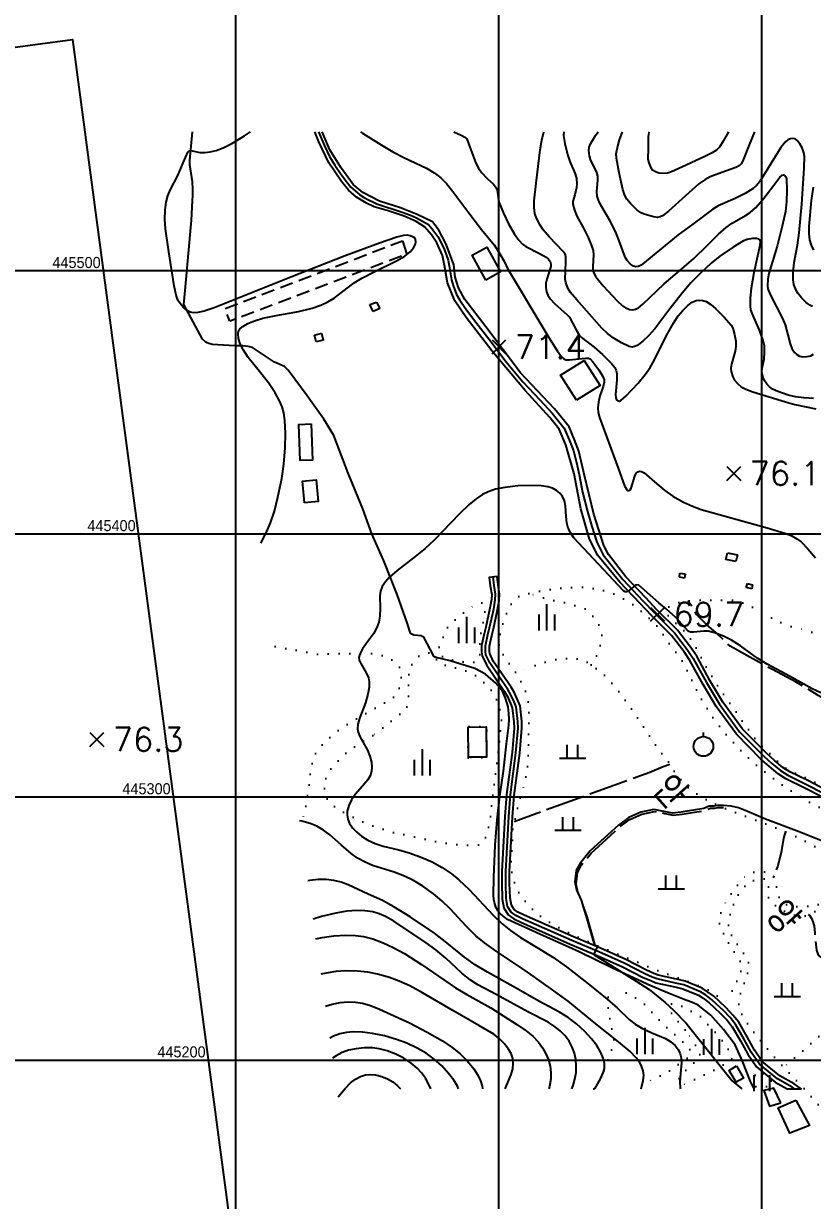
# Model space of a CAD drawing. Header units: millimetres. Extents: x -220040 to 227808, y -12027 to 459223.
# Drawn here: x 220119.4 to 220419.4, y 445146.6 to 445593.9 of the extents above; entities that cross this region are included whole.
import ezdxf
from ezdxf.enums import TextEntityAlignment as Align

# ---------------------------------------------------------------- set-up
doc = ezdxf.new("R2010")
doc.units = ezdxf.units.MM
for name, pattern in [('15M2P5', [17.5, 15, -2.5]), ('5M2P5', [7.5, 5, -2.5]), ('AM4', [4, 0, -4])]:
    doc.linetypes.add(name, pattern=pattern)
doc.layers.add('@플롯와꾸', color=2, linetype='Continuous', plot=False)
for name, color, linetype in [('A0013110', 10, 'Continuous'), ('A0023210', 7, 'Continuous'), ('B0014111', 7, 'Continuous'), ('B0014112', 8, 'Continuous'), ('B0014116', 7, '5M2P5'), ('B0014118', 7, '5M2P5'), ('CV-GRID-LINE', 252, 'Continuous'), ('D0015112', 3, '15M2P5'), ('D0015211', 130, 'Continuous'), ('D0015212', 3, 'Continuous'), ('D0015213', 3, 'Continuous'), ('D0025111', 3, 'AM4'), ('E0022112', 130, 'Continuous'), ('F0017111', 90, 'Continuous'), ('F0017114', 210, 'Continuous'), ('F0027132', 8, 'Continuous'), ('F0027217', 8, 'Continuous'), ('H0049152', 7, 'Continuous')]:
    doc.layers.add(name, color=color, linetype=linetype)
doc.styles.add('NGSW', font='ROMANS.shx', dxfattribs={"bigfont": 'NGSW.shx'})
doc.styles.get("Standard").update_dxf_attribs({"font": 'Dotum.TTF'})

# ---------------------------------------------------------------- blocks, each defined once
blk = doc.blocks.new('F0027217')
at = {"layer": 'F0027217'}
for p, q in [((-2.652, 2.652), (2.652, -2.652)), ((-2.652, -2.652), (2.652, 2.652))]:
    blk.add_line(p, q, dxfattribs=at)
blk = doc.blocks.new('D0015213')
at = {"layer": 'D0015213'}
blk.add_line((0.108, 3.642), (0.108, 5.142), dxfattribs=at)
blk.add_circle((0.108, -0.108), 3.75, dxfattribs=at)
blk = doc.blocks.new('D0015211')
at = {"layer": 'D0015211'}
for points in [[(-2, -2.5), (-2, 2.5)], [(2, -2.5), (2, 2.5)], [(-5, -2.5), (5, -2.5)]]:
    blk.add_lwpolyline(points, dxfattribs=at)
blk = doc.blocks.new('D0015212')
at = {"layer": 'D0015212'}
for p, q in [((-0.077, -4.058), (-0.077, 5.942)), ((-3.077, -4.058), (-3.077, 1.942)), ((2.923, -4.058), (2.923, 1.942))]:
    blk.add_line(p, q, dxfattribs=at)

msp = doc.modelspace()

# ---------------------------------------------------------------- linework, layer by layer
at = {"layer": '@플롯와꾸'}
msp.add_lwpolyline([(219878.8, 444755.12), (219774.52, 445539.25), (220138.09, 445587.84), (220244.75, 444785.8)], close=True, dxfattribs=at)
at = {"layer": 'A0013110', "flags": 128}
for points in [[(220422.93, 445300.06), (220416.48, 445303.37), (220409.24, 445306.91), (220406.31, 445308.78), (220402.99, 445311.54), (220399.8, 445314.39), (220390.43, 445323.8), (220382.81, 445334.41), (220377.8, 445342.68), (220372.78, 445351.88), (220370.56, 445355.18), (220365.81, 445361.4), (220358.23, 445368.89), (220353.81, 445373.54), (220346.18, 445381.67), (220337.74, 445391.75), (220334.59, 445397.98), (220331.27, 445409.43), (220328.72, 445422.82), (220325.66, 445433.84), (220323.1, 445439.75), (220319.54, 445444.18), (220310.15, 445454.4), (220297.53, 445469.47), (220287.68, 445482.2), (220283.38, 445488.52), (220280.65, 445495.33), (220279.59, 445501.34), (220278.69, 445505.79), (220276.6, 445510.54), (220274.57, 445513.65), (220271.94, 445516.63), (220268.7, 445518.64), (220264.13, 445520.69), (220258.01, 445522.78), (220252.8, 445524.24), (220249.82, 445525.68), (220246.09, 445527.98), (220243.02, 445530.63), (220240.36, 445533.87), (220235.57, 445540.97), (220231.77, 445548.96), (220230.15, 445552.72)], [(220424.31, 445302.72), (220417.82, 445306.05), (220410.72, 445309.53), (220408.09, 445311.21), (220404.95, 445313.82), (220401.86, 445316.57), (220392.73, 445325.74), (220385.31, 445336.06), (220380.4, 445344.18), (220375.35, 445353.44), (220373, 445356.93), (220368.06, 445363.38), (220360.37, 445370.99), (220355.99, 445375.6), (220348.45, 445383.64), (220341.89, 445392.18), (220340.11, 445395.53), (220336.31, 445407.44), (220332.67, 445422.2), (220330.53, 445431.34), (220328.93, 445435.69), (220326.89, 445440.63), (220321.29, 445447.48), (220308.37, 445461.18), (220295.15, 445478.65), (220287.24, 445489.1), (220284.79, 445493.46), (220283.53, 445497.59), (220282.99, 445502.25), (220280.18, 445510.07), (220277.37, 445515.38), (220274.88, 445518.52), (220269.1, 445521.39), (220262.74, 445523.9), (220254.79, 445526.45), (220248.44, 445529.71), (220244.74, 445532.78), (220240.05, 445539.21), (220235.93, 445545.92), (220232.93, 445552.72)]]:
    msp.add_lwpolyline(points, dxfattribs=at)
msp.add_lwpolyline([(220299.45, 445383.78), (220296.47, 445383.42), (220296.86, 445380.18), (220297.43, 445376.92), (220297.3, 445375.02), (220296.74, 445371.67), (220295.14, 445364.57), (220294.52, 445362.02), (220293.57, 445357.57), (220293.6, 445355.12), (220293.8, 445353.61), (220295.43, 445350.14), (220302.25, 445340.03), (220303.42, 445338.14), (220304.62, 445335.51), (220305.25, 445333.84), (220305.86, 445328.57), (220305.93, 445326.15), (220305.17, 445316.91), (220303.03, 445300.89), (220302.39, 445292.6), (220301.24, 445271.65), (220301.25, 445267.22), (220301.43, 445261.29), (220302.06, 445257.81), (220303.72, 445255.14), (220305.88, 445253.62), (220308.51, 445252.36), (220327.3, 445244.05), (220337.57, 445239.69), (220347.1, 445235.45), (220355.03, 445231.4), (220357.89, 445230.17), (220359.84, 445229.39), (220367.02, 445227.76), (220370.05, 445227.1), (220376.1, 445224.6), (220377.81, 445223.5), (220379.99, 445221.9), (220382.03, 445220), (220384.47, 445217.7), (220386.89, 445215.13), (220388.88, 445212.67), (220391.98, 445207.28), (220394.8, 445202.22), (220398.06, 445197.36), (220405.25, 445191.56), (220409.7, 445189), (220415.07, 445189), (220413.83, 445189.91), (220412.43, 445190.89), (220406.95, 445194.04), (220400.3, 445199.41), (220397.36, 445203.79), (220394.59, 445208.76), (220391.37, 445214.37), (220389.16, 445217.11), (220386.59, 445219.83), (220384.08, 445222.19), (220381.91, 445224.21), (220379.52, 445225.97), (220377.5, 445227.27), (220370.95, 445229.97), (220367.68, 445230.69), (220360.73, 445232.26), (220359.04, 445232.94), (220356.31, 445234.12), (220348.39, 445238.16), (220338.77, 445242.45), (220328.49, 445246.8), (220309.77, 445255.08), (220307.4, 445256.22), (220305.95, 445257.24), (220304.91, 445258.91), (220304.42, 445261.6), (220304.25, 445267.27), (220304.24, 445271.57), (220305.39, 445292.4), (220306.01, 445300.58), (220308.15, 445316.58), (220308.94, 445326.07), (220308.85, 445328.79), (220308.19, 445334.55), (220307.39, 445336.66), (220306.07, 445339.56), (220304.77, 445341.66), (220298.04, 445351.63), (220296.71, 445354.47), (220296.59, 445355.34), (220296.57, 445357.27), (220297.45, 445361.35), (220298.06, 445363.88), (220299.68, 445371.09), (220300.28, 445374.67), (220300.44, 445377.08), (220299.83, 445380.62)], close=True, dxfattribs=at)
at = {"layer": 'A0023210', "flags": 128}
for points in [[(220231.54, 445552.72), (220233.85, 445547.44), (220235.75, 445543.45), (220237.81, 445540.09), (220240.2, 445536.54), (220242.55, 445533.33), (220243.88, 445531.7), (220247.27, 445528.85), (220249.13, 445527.7), (220253.8, 445525.34), (220263.44, 445522.29), (220266.62, 445521.04), (220268.9, 445520.02), (220273.4, 445517.58), (220274.72, 445516.08), (220276.98, 445512.96), (220278.39, 445510.3), (220279.43, 445507.93), (220280.84, 445504.02), (220281.29, 445501.8), (220282.09, 445496.46), (220282.72, 445494.39), (220284.09, 445490.99), (220285.31, 445488.81), (220287.46, 445485.65), (220291.41, 445480.42), (220296.34, 445474.06), (220302.95, 445465.32), (220309.26, 445457.79), (220315.72, 445450.94), (220320.42, 445445.83), (220324.99, 445440.19), (220327.3, 445434.77), (220328.48, 445431.5), (220329.63, 445427.08), (220330.7, 445422.51), (220331.97, 445415.82), (220333.79, 445408.44), (220335.45, 445402.71), (220337.35, 445396.75), (220339.82, 445391.96), (220347.32, 445382.66), (220354.9, 445374.57), (220359.3, 445369.94), (220366.93, 445362.39), (220371.78, 445356.05), (220374.07, 445352.66), (220379.1, 445343.43), (220384.06, 445335.24), (220391.58, 445324.77), (220400.83, 445315.48), (220403.97, 445312.68), (220407.2, 445309.99), (220409.98, 445308.22), (220417.15, 445304.71), (220423.62, 445301.39)], [(220412.51, 445189), (220411.63, 445189.62), (220406.1, 445192.8), (220399.18, 445198.39), (220396.08, 445203.01), (220393.28, 445208.02), (220390.12, 445213.52), (220388.03, 445216.12), (220385.53, 445218.76), (220383.06, 445221.09), (220380.95, 445223.05), (220378.66, 445224.74), (220376.8, 445225.94), (220370.5, 445228.54), (220367.35, 445229.23), (220360.29, 445230.82), (220358.46, 445231.55), (220355.67, 445232.76), (220347.74, 445236.8), (220338.17, 445241.07), (220327.9, 445245.43), (220309.14, 445253.72), (220306.64, 445254.92), (220304.84, 445256.19), (220303.48, 445258.36), (220302.92, 445261.45), (220302.75, 445267.25), (220302.74, 445271.61), (220303.89, 445292.5), (220304.52, 445300.73), (220306.66, 445316.74), (220307.43, 445326.11), (220307.35, 445328.68), (220306.72, 445334.19), (220306, 445336.09), (220304.75, 445338.85), (220303.51, 445340.85), (220296.74, 445350.89), (220295.25, 445354.04), (220295.09, 445355.23), (220295.07, 445357.41), (220295.98, 445361.68), (220296.6, 445364.22), (220298.21, 445371.38), (220298.79, 445374.84), (220298.93, 445377), (220298.35, 445380.4), (220297.96, 445383.6)]]:
    msp.add_lwpolyline(points, dxfattribs=at)
at = {"layer": 'B0014111', "flags": 128}
for points in [[(220295.24, 445496.41), (220289.94, 445505.86), (220295.52, 445508.99), (220300.82, 445499.54)], [(220329.67, 445450.84), (220323.62, 445460.27), (220332.55, 445465.81), (220338.6, 445456.38)], [(220228.82, 445441.75), (220229.32, 445428), (220224.63, 445427.83), (220224.13, 445441.58)], [(220226.25, 445411.82), (220225.47, 445419.99), (220230.64, 445420.48), (220231.42, 445412.31)], [(220288.64, 445315.1), (220288.53, 445326.5), (220295.34, 445326.57), (220295.46, 445315.16)], [(220390.52, 445197.75), (220393.21, 445193.08), (220390.33, 445191.58), (220387.66, 445195.98)]]:
    msp.add_lwpolyline(points, close=True, dxfattribs=at)
at = {"layer": 'B0014112', "flags": 128}
for points in [[(220407.33, 445183.72), (220404.69, 445189.34), (220400.88, 445188.36), (220403, 445182.47)], [(220413, 445184.74), (220418.21, 445175.09), (220410.77, 445172.24), (220406.34, 445181.83)]]:
    msp.add_lwpolyline(points, close=True, dxfattribs=at)
at = {"layer": 'B0014116'}
msp.add_lwpolyline([(220387.08, 445392.82), (220390.86, 445392.05), (220390.24, 445389.41), (220386.48, 445390.27)], close=True, dxfattribs=at)
at = {"layer": 'B0014118', "flags": 128}
msp.add_lwpolyline([(220263.47, 445511.32), (220265.17, 445506.31), (220197.92, 445480.77), (220195.94, 445485.52)], close=True, dxfattribs=at)
at = {"layer": 'B0014118'}
for points in [[(220253.64, 445488.04), (220254.86, 445485.59), (220252.34, 445484.45), (220251.11, 445487.12)], [(220232.73, 445476.21), (220233.39, 445473.55), (220230.74, 445472.96), (220230.05, 445475.47)], [(220369, 445385.07), (220370.98, 445384.76), (220370.66, 445383.12), (220368.8, 445383.57)], [(220394.62, 445381.05), (220396.58, 445380.61), (220396.29, 445379.07), (220394.2, 445379.54)]]:
    msp.add_lwpolyline(points, close=True, dxfattribs=at)
at = {"layer": 'CV-GRID-LINE'}
for p, q in [((220200, 452500), (220200, 441000)), ((220300, 452500), (220300, 441000)), ((220400, 452500), (220400, 441000)), ((216200, 445500), (223800, 445500)), ((216200, 445400), (223800, 445400)), ((216200, 445300), (223800, 445300)), ((216200, 445200), (223800, 445200))]:
    msp.add_line(p, q, dxfattribs=at)
at = {"layer": 'D0015112', "flags": 128}
for points in [[(220475.17, 445306.78), (220468.85, 445310.39), (220466.69, 445312.53), (220463.72, 445316.43), (220458.23, 445320.52), (220451.08, 445324.01), (220441.98, 445327.83), (220434.11, 445331.47), (220421.57, 445338.58), (220413.17, 445343.6), (220404.12, 445348.36), (220395.56, 445353.15), (220388.08, 445357.33), (220382.73, 445362.3), (220379.12, 445365.51), (220375.42, 445369.24), (220373.94, 445371.83), (220372.05, 445374.46)], [(220365.21, 445312.34), (220362.56, 445311.38), (220357.6, 445309.32), (220306.03, 445290.58)], [(220336.64, 445243.98), (220333.66, 445254.46), (220331.69, 445260.4), (220330.22, 445263.8), (220329.58, 445266.88), (220330.02, 445271.23), (220331.57, 445274.12), (220335.21, 445278.61), (220341.12, 445283.89), (220346.22, 445288.73), (220349.98, 445291.39), (220354.54, 445293.39), (220359.36, 445294.43), (220363.24, 445293.75), (220366.45, 445293.09), (220369.86, 445293.4), (220374.48, 445294.14), (220378.3, 445294.81), (220380.58, 445295.7), (220382.23, 445295.78), (220383.34, 445295.93), (220385.52, 445295.98)], [(220409.09, 445286.85), (220408.4, 445284.26), (220407.42, 445278.84), (220406.12, 445273.47), (220404.71, 445270.54), (220404.57, 445269.68)], [(220442.79, 445222.9), (220439.9, 445225.55), (220434.88, 445230.08), (220429.72, 445234.28), (220424.76, 445237.43), (220421.7, 445239.81), (220421.05, 445241.77), (220420.52, 445245.81), (220420.43, 445248.2), (220420.18, 445250.94), (220419.41, 445253.28), (220418.38, 445254.9), (220417.85, 445255.36)]]:
    msp.add_lwpolyline(points, dxfattribs=at)
at = {"layer": 'D0025111', "flags": 128}
for points in [[(220433.71, 445258.4), (220431.01, 445259.34), (220426.99, 445259.57), (220422.58, 445259.29), (220417.86, 445258.51), (220413, 445258.27), (220410.04, 445258.7), (220407.27, 445260.63), (220406, 445263.33), (220405.65, 445265.95), (220405.2, 445269.04), (220403.05, 445271.2), (220399.64, 445271.73), (220395.96, 445271.15), (220393.51, 445269.54), (220389.82, 445265.23), (220386.17, 445259.73), (220384.47, 445255.7), (220384, 445251.24), (220386.05, 445246.97), (220389.09, 445241.97), (220391.93, 445237.46), (220392.68, 445235.54), (220391.57, 445232.05), (220390.33, 445229.17), (220388.13, 445224.97), (220386.68, 445222.7), (220384.44, 445223.46), (220380.12, 445226.52), (220374.13, 445229.1), (220359.04, 445234.62), (220340.36, 445242.32), (220336.27, 445244.15), (220331.2, 445246.28), (220325.2, 445249.22), (220320.6, 445251.55), (220315.44, 445254.97), (220311.32, 445258.84), (220307.54, 445263.93), (220305.28, 445269.28), (220304.83, 445274.7), (220305.13, 445280.81), (220305.54, 445288.65), (220306.64, 445292.96), (220307.8, 445298.37), (220309.48, 445303.64), (220310.91, 445309.74), (220311.34, 445315.67), (220311.45, 445322.96), (220311.57, 445329.56), (220311.38, 445335.64), (220309.97, 445341.22), (220307.02, 445346.73), (220303.39, 445351.63), (220300.39, 445356.26), (220300.22, 445360.06), (220301.92, 445366.86), (220304.31, 445372.59), (220306.95, 445375.9), (220310.5, 445377.12), (220316.74, 445378.42), (220326.49, 445379.63), (220332.31, 445379.69), (220338.36, 445378.95), (220344.1, 445377.07), (220350.54, 445373.59), (220355.98, 445369.26), (220361.01, 445364.14), (220365.03, 445358.17), (220369.79, 445351.91), (220376.54, 445338.26), (220380.87, 445330.9), (220386.17, 445324.11), (220392.38, 445317.43), (220398.39, 445311.69), (220404.82, 445306.83), (220409.63, 445303.32), (220417.04, 445298.72), (220425.16, 445294.38), (220432.64, 445290.78), (220439.21, 445286.14), (220444.29, 445280.64), (220448.94, 445275.2), (220454.04, 445269.78), (220457.41, 445266.23), (220461.22, 445261.3), (220465.04, 445257.51), (220468.83, 445254.81), (220473.5, 445253.01), (220479.53, 445251.07), (220485.96, 445249.55), (220491.44, 445248.2), (220497.12, 445246.52), (220504.66, 445244.62), (220511.03, 445242.63), (220516.19, 445241.02), (220519.15, 445239.56), (220519.39, 445238.45), (220518.07, 445238.07), (220515.64, 445238.09), (220505.91, 445239.96), (220500.5, 445240.29), (220495.52, 445239.81), (220489.53, 445238.58), (220486.05, 445238.72), (220480.7, 445239.65), (220473.23, 445241.97), (220443.4, 445254.23), (220439.69, 445255.28)], [(220286.68, 445369.93), (220284.16, 445367.79), (220281.11, 445365.11), (220280.55, 445364.16), (220278.59, 445359.92), (220277.09, 445355.98), (220278.21, 445353.58), (220280.39, 445352.61), (220284.78, 445351.64), (220288.86, 445350.99), (220291.74, 445351.41), (220293.07, 445354.48), (220292.93, 445360.01), (220293.84, 445364.83), (220294.66, 445368.44), (220294.79, 445370.54), (220294.94, 445372.64), (220293.83, 445373.79), (220292.43, 445373.76), (220291.61, 445373.27)], [(220485.9, 445322.22), (220484.84, 445325.24), (220483.53, 445329.11), (220483.39, 445329.45), (220480.59, 445332.8), (220475.47, 445335.9), (220469.48, 445338.51), (220465.41, 445340.49), (220459.76, 445344.95), (220455.98, 445348.6), (220451.21, 445353.89), (220447.35, 445355.77), (220440.77, 445357.87), (220431.59, 445359.86), (220423.59, 445361.51), (220415.11, 445363.72), (220409.04, 445365.44), (220400.9, 445369.5), (220395.02, 445373.17), (220388.67, 445374.86), (220383.93, 445374.81), (220376.05, 445374.73), (220369.65, 445374.3), (220365.19, 445372.7), (220363.58, 445370.99), (220364.1, 445369.28), (220365.42, 445367.92), (220368.09, 445365.48), (220371.34, 445362.4), (220374.11, 445358.63), (220376.81, 445353.56), (220379.75, 445347.96), (220383.84, 445341.47), (220392.26, 445329.54), (220396.05, 445324.11), (220399.56, 445319.87), (220408.42, 445311.42), (220410.97, 445309.98), (220423.89, 445303.9), (220429.18, 445301.96), (220434.52, 445299.13), (220438.53, 445295.86), (220443.09, 445291.62), (220446.42, 445288.16), (220452.54, 445281.6), (220456.37, 445277.41), (220461.49, 445272.13), (220465.59, 445266.7), (220469.47, 445262.94), (220474.29, 445259.69), (220479.67, 445257.13), (220484.35, 445255.07), (220509.67, 445247.85), (220514.75, 445246.46), (220518.79, 445245.35), (220522.32, 445243.84), (220525.22, 445242.85), (220527.43, 445242.61), (220528.71, 445242.73), (220527.93, 445243.72), (220526.16, 445245.94), (220524.12, 445248.08), (220521.59, 445251.1), (220518.48, 445254.24), (220514.88, 445257.21), (220510.77, 445259.93), (220506.1, 445262.43), (220500.98, 445265.11), (220497.1, 445267.04), (220492.77, 445269.89), (220489.95, 445273.15), (220488.52, 445277.02), (220487.95, 445281.1), (220487.49, 445286.01), (220487.53, 445290.17), (220487.5, 445296.53), (220487.77, 445300.19), (220488.06, 445303.73), (220488.06, 445308.14), (220487.88, 445310.41), (220487.76, 445312.7)], [(220252.25, 445323.29), (220246.82, 445320.15), (220243.43, 445317.82), (220241.79, 445316.51), (220236.52, 445311.07), (220233.4, 445305.1), (220234.93, 445299.05), (220238.86, 445295.25), (220250.36, 445289.61), (220259.15, 445286.7), (220268.08, 445284.86), (220276.47, 445282.95), (220285.98, 445281.6), (220292.21, 445281.7), (220294.82, 445283.46), (220296.48, 445289.27), (220297.14, 445294.23), (220298.27, 445304.23), (220299.51, 445314.14), (220301.28, 445328.75), (220300.3, 445334.9), (220297.93, 445339.92), (220292.42, 445345.52), (220288.25, 445347.71), (220282.23, 445349.5), (220277.96, 445350.49), (220275.76, 445352.83), (220274.97, 445354.34), (220273.55, 445354.71), (220270.6, 445354.06), (220268.68, 445352.79), (220266.71, 445349.76), (220265.64, 445345.45), (220265.86, 445340.92), (220265.71, 445336.97), (220264.88, 445333.3)], [(220288.45, 445314.89), (220288.33, 445326.7), (220295.54, 445326.77), (220295.66, 445314.97)], [(220370.96, 445211.45), (220368.46, 445214.47), (220365.85, 445217.67), (220364.8, 445220.2), (220365.94, 445221.41), (220367.65, 445221.46), (220376.36, 445217.09), (220384.86, 445207.81), (220389, 445201.62), (220388.53, 445199.97), (220382.08, 445196.17), (220370.86, 445190.75), (220368.23, 445191.81), (220368.95, 445193.61), (220370, 445195.04), (220373.03, 445197.89), (220376.03, 445200.46), (220376.42, 445201.12), (220376.6, 445202.57), (220376.45, 445203.56), (220375.29, 445204.97)], [(220397.53, 445194.27), (220398.38, 445195.72), (220399.36, 445195.48), (220403.2, 445192.89), (220404.18, 445191.34), (220404.16, 445190.86), (220403.81, 445190.28), (220400.59, 445189.63), (220399.31, 445189.64), (220397.53, 445190.06), (220396.54, 445192.16)]]:
    msp.add_lwpolyline(points, close=True, dxfattribs=at)
for points in [[(220335.23, 445350.15), (220336.8, 445352.26), (220338.04, 445355.54), (220339.38, 445359.48), (220339.1, 445363.58), (220337.2, 445367.14), (220334.83, 445370.11), (220333.29, 445371.29), (220330.25, 445372.4), (220326.4, 445373.65), (220321.72, 445374.53), (220317.17, 445375.58), (220314.8, 445376.06), (220311.88, 445377.41)], [(220215.08, 445357.22), (220230.95, 445354.24), (220237.45, 445354.43), (220246.57, 445354.52), (220251.68, 445354.46), (220256.09, 445353.66), (220259.94, 445351.96), (220262.34, 445349.62), (220263.19, 445346.25), (220262.45, 445341.84), (220261.35, 445339.2), (220259.88, 445337.67), (220258.82, 445336.98), (220247.44, 445330.45), (220243.76, 445328.37), (220240.21, 445326.18), (220237.43, 445324.01), (220232.77, 445319.59), (220230.32, 445316.3), (220228.71, 445311.3), (220227.89, 445303.46), (220226.98, 445297.23), (220225.77, 445292.49), (220224.5, 445289.82)], [(220463.85, 445258.69), (220460.94, 445259.74), (220456.99, 445260.92), (220454.04, 445262.26), (220448.63, 445265.3), (220438.29, 445270.75), (220430.76, 445274.95), (220425, 445278.6), (220415.1, 445283.99), (220409.13, 445286.84), (220400.89, 445290.09), (220392.98, 445292.98), (220385.7, 445295.9), (220381.45, 445297.68), (220376.31, 445300.46), (220371.91, 445303.67), (220368.04, 445307.97), (220364.51, 445313.43), (220359.8, 445319.68), (220354.75, 445327.2), (220349.74, 445334.71), (220345.26, 445340.67), (220341.18, 445345.5), (220337.3, 445348.64), (220333.98, 445351.06), (220331.12, 445352.35), (220327.69, 445352.6), (220323.42, 445352.46), (220318.87, 445351.64), (220315.22, 445350.39), (220310.85, 445348.74), (220306.73, 445347.11)], [(220534.66, 445232.27), (220530.91, 445234.24), (220524.28, 445236.32), (220518.84, 445236.29), (220513.4, 445236.24), (220510.14, 445236.22), (220507.43, 445236.58), (220505.65, 445236.9), (220500.14, 445236.86), (220497.89, 445236.84), (220494.58, 445236.81), (220489.53, 445236.76), (220483.08, 445237), (220475.44, 445238.41), (220468.35, 445240.51), (220460.14, 445243.13), (220453.78, 445245.28), (220446.13, 445248.91), (220438.45, 445252.6), (220431.36, 445255.8), (220425.86, 445256.9), (220422.08, 445256.88), (220419.89, 445256.3), (220416.62, 445254.8), (220412.81, 445254.91), (220408.95, 445256.4), (220405.37, 445258.7), (220403.35, 445260.23), (220402.3, 445262.48), (220402.45, 445264.78), (220402.78, 445266.96), (220401.76, 445268.8), (220398.75, 445268.97), (220395.39, 445267.66), (220392.04, 445264.53), (220389.63, 445259.92), (220387.41, 445253.49), (220387.43, 445250.25), (220388.88, 445246.59), (220391.73, 445242.62), (220394.41, 445238.89), (220395.22, 445236.31), (220394.54, 445231.91), (220392.78, 445227.67), (220391.6, 445223.98), (220391.34, 445220.24), (220393.27, 445215.83), (220396.88, 445210.82), (220404.9, 445201.13), (220409.46, 445196.13), (220415.55, 445189.91), (220420.61, 445183.99), (220425.85, 445178.94), (220427.68, 445177.56), (220432.34, 445173.99), (220433.45, 445173.87), (220434.95, 445174.41), (220440.99, 445179.24), (220451.29, 445189.64), (220460.85, 445198.67), (220470.15, 445207.96), (220469.76, 445208.87), (220468.76, 445209.69), (220460.41, 445213.76), (220450.98, 445217.16), (220441.22, 445219.88), (220440.6, 445220.32), (220440.12, 445220.86), (220441.98, 445222.86), (220442.39, 445222.96), (220444.95, 445222.56), (220451.54, 445220.68), (220460.38, 445217.59), (220467.12, 445214.26), (220472.56, 445211.16), (220473.56, 445210.15), (220475.67, 445208.84), (220476.57, 445208.64), (220478.92, 445208.59), (220487.82, 445208.8), (220489.22, 445208.71), (220490.15, 445208.24), (220490.41, 445207.47), (220491.37, 445192.57), (220491.74, 445191.28), (220492.21, 445190.35), (220494.34, 445189)], [(220336.25, 445189), (220339.2, 445193.54), (220344.02, 445206.84), (220341.43, 445221.22), (220341.49, 445223.38), (220342.01, 445224.94), (220343.08, 445226.01), (220344.62, 445226.34), (220348.88, 445225.53), (220354.7, 445222.03), (220357.02, 445219.53), (220363.42, 445212.96), (220370.39, 445206.63), (220372.66, 445204.59), (220373.27, 445201.84), (220364.76, 445195.69), (220357.74, 445192.18), (220354.96, 445189.7), (220354.03, 445189)], [(220440.31, 445225.17), (220408.48, 445197.21)]]:
    msp.add_lwpolyline(points, dxfattribs=at)
at = {"layer": 'E0022112', "flags": 128}
msp.add_lwpolyline([(220397.19, 445189), (220395.76, 445191.88), (220392.73, 445199.56), (220390.03, 445205.8), (220385.56, 445211.62), (220380.75, 445217.08), (220375.91, 445220.88), (220373.79, 445221.92), (220371.23, 445222.77), (220364.93, 445225.22), (220357.94, 445228.14), (220343.3, 445234.96), (220330.69, 445241.07), (220315.73, 445247.81), (220303.42, 445253.37), (220300.95, 445255.43), (220299.93, 445256.55), (220299.06, 445258.05), (220298.44, 445259.84), (220298.21, 445261.07), (220298.15, 445262.69), (220298.23, 445269.31), (220298.72, 445281.71), (220299.45, 445291.27), (220300.5, 445300.26), (220301.89, 445309.78), (220303.06, 445320.22), (220303.96, 445327.3), (220304.05, 445329.6), (220304, 445331.65), (220303.66, 445334.22), (220303.19, 445335.92), (220302.64, 445337.53), (220301.49, 445340.23), (220299, 445343.28), (220295.1, 445346.7), (220291.05, 445348.84), (220281.58, 445351.77), (220276.36, 445352.94), (220275.88, 445353.12), (220275.38, 445353.53), (220271.64, 445360.67), (220271.16, 445360.99), (220270.68, 445361.16), (220267.85, 445361.49), (220267.08, 445361.83), (220266.62, 445362.19), (220265.33, 445366.12), (220261.49, 445376.95), (220256.45, 445389.74), (220251.86, 445400.02), (220248.4, 445409.53), (220242.85, 445423.08), (220237.36, 445437.35), (220233.67, 445443.57), (220227.26, 445452.37), (220220.09, 445462.22), (220218.6, 445463.61), (220214.86, 445465.28), (220206.43, 445470.75), (220204.79, 445471.2), (220202.78, 445471.37), (220199.8, 445471.42), (220191.18, 445471.92), (220189.45, 445472.46), (220188.72, 445472.82), (220187.47, 445473.95), (220180.34, 445487.12), (220180.88, 445492.49), (220183.27, 445519.17), (220183.71, 445526.61), (220183.76, 445528.45), (220183.82, 445530.98), (220183.63, 445533.82), (220182.89, 445538.69), (220182.67, 445540.15), (220182.64, 445541.82), (220183.74, 445552.72)], dxfattribs=at)
at = {"layer": 'F0017111', "flags": 128}
for points, elevation in [([(220283.02, 445552.72), (220285.86, 445551.46), (220287.43, 445550.59), (220287.92, 445550.08), (220289.15, 445546.93), (220291.4, 445540.87), (220292.39, 445538.92), (220293.59, 445537.25), (220295.75, 445535.07), (220298.06, 445532.84), (220299.11, 445531.43), (220299.49, 445530.53), (220299.83, 445527.78), (220300.2, 445526.18), (220301.95, 445521.82), (220303.82, 445517.84), (220306.08, 445513.93), (220307.75, 445511.55), (220309.11, 445510.04), (220310.37, 445509.15), (220315.59, 445506.48), (220318.12, 445505.11), (220319.01, 445504.4), (220319.66, 445503.46), (220319.97, 445502.5), (220319.91, 445501.58), (220318.33, 445496.76), (220317.98, 445495.27), (220317.95, 445493.64), (220318.23, 445491.96), (220318.75, 445490.68), (220319.8, 445489.11), (220321.27, 445487.54), (220326.12, 445483.26), (220326.95, 445482.29), (220329.55, 445477.47), (220330.76, 445475.4), (220331.55, 445474.59), (220336.43, 445470.91), (220339.61, 445468.12), (220343.08, 445464.63), (220344.24, 445463.19), (220344.76, 445462.05), (220345.01, 445460.81), (220344.95, 445458.46), (220344.47, 445452.92), (220344.59, 445451.65), (220344.92, 445450.95), (220345.41, 445450.55), (220346.03, 445450.43), (220346.57, 445450.66), (220348.41, 445452.35), (220353.07, 445457.28), (220355.8, 445460.55), (220357.67, 445463.21), (220359.31, 445466.09), (220363.91, 445475.34), (220366.51, 445480.04), (220368.26, 445482.77), (220370.08, 445484.92), (220372.11, 445486.91), (220373.67, 445487.97), (220375.13, 445488.64), (220376.33, 445488.83), (220377.71, 445488.68), (220379.02, 445488.23), (220380.68, 445487.19), (220382.68, 445485.49), (220385.76, 445482.33), (220388.51, 445479.23), (220389.09, 445478.2), (220389.79, 445475.73), (220390.25, 445473.18), (220390.3, 445471.22), (220390.02, 445469.36), (220388.63, 445464.45), (220388.3, 445462.88), (220388.44, 445461.68), (220389.04, 445459.7), (220389.7, 445458.33), (220390.82, 445457.11), (220392.32, 445455.91), (220394.01, 445455), (220396.75, 445454.01), (220409.17, 445450.09), (220412.61, 445449.11), (220420.61, 445447.47)], 80), ([(220419.76, 445451.45), (220416.13, 445451.61), (220412.94, 445452.05), (220410.19, 445452.74), (220406.16, 445454.12), (220404.2, 445454.98), (220403.08, 445455.8), (220401.88, 445457.1), (220401.04, 445458.38), (220400.52, 445459.77), (220400.17, 445461.55), (220400.23, 445462.89), (220400.99, 445466.39), (220401.19, 445469.06), (220401.12, 445471.46), (220400.69, 445473.46), (220399.28, 445477.43), (220396.73, 445483.23), (220396, 445485.07), (220395.79, 445486.53), (220395.79, 445489.44), (220396.2, 445493.45), (220397.16, 445499.31), (220399.43, 445509.72), (220399.6, 445510.99), (220399.44, 445511.6), (220398.97, 445512.03), (220398.12, 445512.27), (220396.57, 445512.26), (220394.49, 445511.87), (220393.14, 445511.36), (220389.17, 445508.88), (220384.21, 445505.46), (220380.89, 445502.81), (220376.76, 445499.04), (220373.15, 445495.32), (220369.83, 445491.5), (220364.78, 445484.93), (220359.4, 445477.93), (220357.08, 445475.28), (220354.87, 445473.25), (220352.71, 445471.59), (220351.75, 445471.12), (220350.79, 445470.98), (220349.69, 445471.24), (220346.82, 445472.63), (220343.61, 445474.51), (220341.4, 445476.16), (220339.35, 445478.17), (220329.76, 445488.9), (220327.26, 445491.87), (220326.39, 445493.33), (220325.62, 445495.44), (220325.42, 445496.79), (220325.59, 445503.24), (220325.58, 445505.43), (220325.33, 445506.31), (220324.64, 445507.34), (220319.43, 445512.78), (220317.01, 445515.51), (220315.82, 445517.27), (220314.49, 445519.89), (220313.88, 445521.72), (220313.53, 445524.05), (220313.51, 445526.53), (220314.32, 445533.31), (220315.91, 445545.94), (220316.5, 445549.56), (220317.3, 445552.72)], 85), ([(220324.8, 445552.72), (220324.77, 445551.32), (220325.22, 445548.35), (220326.2, 445544.12), (220327.1, 445541.47), (220329.19, 445536.79), (220329.65, 445534.99), (220329.84, 445533.01), (220329.72, 445531.43), (220329.01, 445528.8), (220328.3, 445526.29), (220328.29, 445525.26), (220328.87, 445522.98), (220329.75, 445520.73), (220332.14, 445516.36), (220334.11, 445512.65), (220335.3, 445509.83), (220335.94, 445507.7), (220336.13, 445506.01), (220335.92, 445501.63), (220335.92, 445500.1), (220336.23, 445499), (220337.06, 445497.6), (220339.81, 445494.28), (220345.08, 445488.53), (220347.1, 445486.61), (220348.29, 445485.87), (220349.97, 445485.26), (220351.05, 445485.14), (220352.07, 445485.33), (220353.29, 445485.93), (220354.86, 445487.21), (220363.04, 445495.04), (220369.75, 445500.74), (220374.28, 445504.66), (220379.28, 445509.58), (220383.62, 445513.85), (220386.57, 445516.39), (220388.83, 445518), (220393.9, 445520.91), (220395.71, 445522.06), (220397.71, 445523.93), (220400.53, 445527.07), (220404.65, 445532.46), (220406.98, 445535.5), (220407.86, 445536.28), (220408.36, 445536.45), (220408.77, 445536.29), (220409.21, 445535.72), (220409.44, 445534.86), (220409.59, 445530.55), (220409.46, 445526.3), (220409.06, 445522.48), (220407.89, 445516.87), (220405.93, 445509.32), (220402.81, 445498.88), (220402.4, 445496.72), (220402.27, 445494.26), (220402.45, 445493.06), (220403.32, 445490.98), (220408.14, 445481.59), (220409.02, 445479.44), (220410, 445475.62), (220410.83, 445472.17), (220411.54, 445470.47), (220412.58, 445468.86), (220413.37, 445468.08), (220414.39, 445467.55), (220415.7, 445467.29), (220417.2, 445467.33), (220418.75, 445467.68), (220419.82, 445468.21)], 90), ([(220419.39, 445486.41), (220418.36, 445486.86), (220416.93, 445487.91), (220415.17, 445489.66), (220413.81, 445491.41), (220412.89, 445493.12), (220412.3, 445494.77), (220412.03, 445496.5), (220412.05, 445499.14), (220412.4, 445503.06), (220413.64, 445509.71), (220414.32, 445514.41), (220415.27, 445525.27), (220416.16, 445538.97), (220416.3, 445543.41), (220416.11, 445544.74), (220415.43, 445546.67), (220414.58, 445548.22), (220413.54, 445549.47), (220412.74, 445550.05), (220411.96, 445550.26), (220411.05, 445550.15), (220409.96, 445549.66), (220408.94, 445548.86), (220407.39, 445546.78), (220402.7, 445539.24), (220399.4, 445533.85), (220398.11, 445532.33), (220396.81, 445531.21), (220393.73, 445529.34), (220390.03, 445527.45), (220383.58, 445524.63), (220381.54, 445523.36), (220373.94, 445517.65), (220368.26, 445513.64), (220356.28, 445503.77), (220354.22, 445502.13), (220353.12, 445501.61), (220352.17, 445501.46), (220351.36, 445501.67), (220350.22, 445502.52), (220348.91, 445503.89), (220348.15, 445505.11), (220345.88, 445511.38), (220344.56, 445514.6), (220342.29, 445519.05), (220338.86, 445524.85), (220337.97, 445526.78), (220337.52, 445528.36), (220337.38, 445530.1), (220337.74, 445534.35), (220337.75, 445535.95), (220337.36, 445537.25), (220334.97, 445542.3), (220334.56, 445543.69), (220334.33, 445545.7), (220334.46, 445546.94), (220334.98, 445548.2), (220336.92, 445551.35), (220337.93, 445552.72)], 95), ([(220387.39, 445552.72), (220385.45, 445549.18), (220383.97, 445546.91), (220382.88, 445545.83), (220381.25, 445544.73), (220378.68, 445543.48), (220371.38, 445540.12), (220365.75, 445537.52), (220364.25, 445537.06), (220362.27, 445536.87), (220360.92, 445537.02), (220359.65, 445537.51), (220358.6, 445538.25), (220358.04, 445539.09), (220357.26, 445541.03), (220356.97, 445542.36), (220357.09, 445546.53), (220357.05, 445551.01), (220357.3, 445552.48), (220357.39, 445552.72)], 105), ([(220422.6, 445339.54), (220419.25, 445341.1), (220410.67, 445345.86), (220402.17, 445350.39), (220398.63, 445352.64), (220392.03, 445357.45), (220388.64, 445359.56), (220385.6, 445361.06), (220382.11, 445362.38), (220379.72, 445362.97), (220378.07, 445363.04), (220374.2, 445362.58), (220372.96, 445362.64), (220372.12, 445363.01), (220370.94, 445364.25), (220367.39, 445368.14), (220363.93, 445371.38), (220360.93, 445373.78), (220353.31, 445380.41), (220352.62, 445380.57), (220352.11, 445380.41), (220349.13, 445378.02), (220348.7, 445377.92), (220348.21, 445377.97), (220347.55, 445378.38), (220328.7, 445398.42), (220327.47, 445400.24), (220326.56, 445402.17), (220326.02, 445404.16), (220325.77, 445406.61), (220325.51, 445410.53), (220325.05, 445412.51), (220324.29, 445414.17), (220323.32, 445415.47), (220322.09, 445416.48), (220320.56, 445417.28), (220318.72, 445417.85), (220316.17, 445418.24), (220312.46, 445418.36), (220307.31, 445418.16), (220302.41, 445417.62), (220298.91, 445416.92), (220296.13, 445415.98), (220293.97, 445414.91), (220291.52, 445413.3), (220288.89, 445411.18), (220285.22, 445407.63), (220275.52, 445397.55), (220272.08, 445394.37), (220267.69, 445390.87), (220261.43, 445386.08), (220258.61, 445383.57), (220257.06, 445381.8), (220255.83, 445379.91), (220255.1, 445378.15), (220254.86, 445376.42), (220255.05, 445371.65), (220254.94, 445368.74), (220254.5, 445366.45), (220253.72, 445364.35), (220252.43, 445361.98), (220250.24, 445358.96), (220248.31, 445356.22), (220247.32, 445354.28), (220246.97, 445352.97), (220247.05, 445351.91), (220247.62, 445350.64), (220249.76, 445347.11), (220250.56, 445345.2), (220250.87, 445343.7), (220250.86, 445341.75), (220250.4, 445339.07), (220249.42, 445335.81), (220247.24, 445330.2), (220246.59, 445327.7), (220246.44, 445325.87), (220246.64, 445324.64), (220247.34, 445323), (220250.18, 445317.74), (220251.16, 445315.42), (220251.74, 445313.17), (220251.89, 445311.45), (220251.75, 445309.84), (220251.22, 445308.05), (220250.35, 445306.53), (220248.28, 445304.06), (220245.53, 445300.86), (220244.19, 445298.88), (220243.15, 445296.71), (220242.54, 445294.62), (220242.43, 445293.16), (220242.7, 445291.49), (220243.38, 445289.87), (220244.54, 445288.21), (220246.12, 445286.54), (220247.92, 445285.08), (220250.32, 445283.61), (220253.09, 445282.34), (220256.12, 445281.3), (220262.08, 445279.83), (220266.37, 445278.65), (220270.88, 445277.03), (220274.76, 445275.29), (220278.61, 445273.15), (220282.03, 445270.83), (220284.88, 445268.53), (220288.83, 445264.76), (220298.01, 445255.06), (220301.46, 445251.71), (220304.59, 445249.19), (220308.42, 445246.59), (220315.7, 445242.19), (220320.65, 445239.11), (220325.81, 445235.41), (220334.67, 445228.59), (220341.37, 445223.18), (220345.2, 445219.66), (220349.73, 445215.36), (220351.96, 445213.65), (220354.49, 445212.14), (220358.26, 445210.39), (220363.49, 445208.14), (220365.51, 445206.92), (220367.13, 445205.51), (220368.33, 445203.99), (220369.1, 445202.41), (220369.49, 445200.78), (220369.56, 445198.91), (220369.18, 445194.86), (220368.94, 445191.66), (220369.13, 445189.45), (220369.26, 445189)], 70), ([(220428.31, 445281.11), (220414.29, 445286.78), (220401.54, 445291.6), (220394.4, 445294.63), (220391.19, 445295.83), (220388.47, 445296.5), (220385.6, 445296.74), (220385.07, 445296.74), (220382.99, 445296.69), (220381.87, 445296.54), (220380.12, 445296.45), (220378.08, 445295.59), (220369.49, 445294.19), (220366.13, 445293.78), (220359.02, 445295.21), (220354.15, 445294.22), (220349.58, 445292.18), (220345.66, 445289.31), (220334.8, 445279.47), (220331.26, 445275.02), (220329.55, 445272.03), (220329.05, 445267.68), (220329.72, 445264.67), (220331.38, 445260.81), (220333.58, 445253.71), (220335.98, 445245.26), (220336.39, 445244.1), (220336.58, 445243.84), (220337.53, 445243.18), (220337.56, 445243.1), (220337.55, 445243.05), (220336.3, 445240.26), (220336.31, 445240.14), (220336.4, 445239.93), (220350.95, 445230.85), (220357.26, 445226.83), (220363.31, 445221.9), (220366.55, 445218.92), (220371.32, 445213.99), (220372.77, 445212.26), (220388.85, 445192.03), (220392.47, 445189)], 65), ([(220336.6, 445189), (220338.79, 445192.81), (220339.86, 445195.09), (220340.29, 445196.82), (220340.29, 445198.68), (220339.86, 445200.74), (220338.95, 445202.91), (220337.36, 445205.54), (220335.41, 445208.1), (220332.86, 445210.85), (220329.71, 445213.69), (220326.51, 445216.14), (220323.23, 445218.22), (220315.39, 445222.37), (220307.57, 445226.79), (220295.81, 445233.45), (220291.15, 445236.21), (220287.11, 445239.05), (220280.36, 445244.52), (220275.63, 445248.18), (220266.45, 445254.43), (220260.22, 445258.26), (220255.9, 445260.62), (220250.45, 445263.07), (220242.85, 445266.55), (220240.16, 445267.54), (220237.39, 445268.21), (220234.51, 445268.56), (220231.47, 445268.58), (220228.3, 445268.22), (220227.54, 445268.04)], 80), ([(220327.84, 445189), (220328.39, 445190.3), (220329.09, 445192.75), (220329.51, 445195.28), (220329.6, 445197.8), (220329.4, 445200.22), (220328.9, 445202.56), (220328.04, 445204.89), (220326.84, 445207.15), (220325.37, 445209.2), (220323.63, 445211.02), (220321.61, 445212.66), (220318.9, 445214.39), (220311.21, 445218.36), (220299.07, 445224.87), (220292.2, 445228.56), (220289.22, 445230.49), (220286.04, 445233.02), (220279.99, 445238.65), (220276.17, 445241.9), (220272.57, 445244.48), (220260.21, 445252.75), (220257, 445254.59), (220254.68, 445255.56), (220252.25, 445256.26), (220249.26, 445256.72), (220246.16, 445256.82), (220242.4, 445256.52), (220238.13, 445255.8), (220232.71, 445254.5), (220229.56, 445253.57)], 85), ([(220230.62, 445246), (220232.95, 445246.52), (220237.46, 445247.19), (220241.8, 445247.47), (220245.62, 445247.36), (220248.75, 445246.92), (220252.26, 445246.01), (220256.12, 445244.59), (220259.99, 445242.82), (220264.27, 445240.47), (220270.8, 445236.27), (220283.63, 445227.49), (220287.92, 445224.85), (220297.07, 445219.79), (220307.02, 445213.53), (220310.58, 445211.12), (220313.04, 445209.08), (220315.21, 445206.78), (220316.76, 445204.67), (220318.03, 445202.39), (220319, 445200.01), (220319.64, 445197.62), (220319.94, 445195.27), (220319.89, 445192.88), (220319.43, 445189.97), (220319.17, 445189)], 90), ([(220302.5, 445189), (220303.15, 445190.59), (220304.82, 445194.51), (220305.44, 445196.62), (220305.64, 445198.61), (220305.42, 445200.53), (220304.78, 445202.44), (220303.73, 445204.31), (220302.35, 445206.09), (220300.38, 445208.07), (220298.19, 445209.78), (220292.59, 445213.18), (220282.69, 445218.85), (220271.16, 445225.53), (220266.25, 445228.19), (220262.25, 445230.02), (220258.55, 445231.36), (220254.05, 445232.62), (220250.39, 445233.33), (220246.23, 445233.77), (220242.02, 445233.85), (220238.21, 445233.61), (220234.44, 445233.07), (220232.49, 445232.61)], 95), ([(220284.82, 445189), (220284.39, 445190), (220283.04, 445192.32), (220281.05, 445194.94), (220278.41, 445197.75), (220275.55, 445200.3), (220272.47, 445202.57), (220269.13, 445204.53), (220265.14, 445206.4), (220261.28, 445207.84), (220256.62, 445209.16), (220252.05, 445210.09), (220248.29, 445210.54), (220244.81, 445210.65), (220242.22, 445210.43), (220239.64, 445209.89), (220237.26, 445209.07), (220235.88, 445208.35)], 105), ([(220274.3, 445189), (220273.71, 445190.44), (220272.23, 445193.11), (220270.77, 445195.14), (220269.09, 445196.93), (220266.84, 445198.8), (220263.99, 445200.65), (220261.01, 445202.18), (220257.72, 445203.44), (220254.68, 445204.23), (220252.11, 445204.59), (220248.96, 445204.62), (220245.86, 445204.3), (220242.96, 445203.69), (220240.59, 445202.83), (220238.3, 445201.65), (220236.95, 445200.7)], 110), ([(220239, 445185.96), (220241.72, 445189.19), (220243.81, 445191.28), (220245.62, 445192.69), (220247.52, 445193.73), (220249.41, 445194.34), (220251.27, 445194.53), (220253.31, 445194.32), (220255.62, 445193.78), (220257.86, 445192.91), (220259.85, 445191.72), (220261.65, 445190.18), (220262.71, 445189)], 115)]:
    msp.add_lwpolyline(points, dxfattribs=dict(at, elevation=elevation))
at = {"layer": 'F0017114', "flags": 128}
for points, elevation in [([(220209.6, 445396.37), (220211.85, 445400.65), (220213.36, 445404.19), (220214.8, 445408.55), (220216.18, 445413.93), (220217.6, 445421), (220218.38, 445426.43), (220218.89, 445432.68), (220219.02, 445438.27), (220218.8, 445443.05), (220218.37, 445445.93), (220217.74, 445448.27), (220216.8, 445450.57), (220215.14, 445453.56), (220212.54, 445457.33), (220209.17, 445461.67), (220204.84, 445467.03), (220203.05, 445469.78), (220201.84, 445472.25), (220201.23, 445474.28), (220201.06, 445476.05), (220201.22, 445477.11), (220201.68, 445477.89), (220202.76, 445478.79), (220204.74, 445479.96), (220207.19, 445480.99), (220210.42, 445481.93), (220215.48, 445482.93), (220224.04, 445484.53), (220229.15, 445485.79), (220232.47, 445486.9), (220235.18, 445488.12), (220237.59, 445489.58), (220240.84, 445492.04), (220245.17, 445495.42), (220248.02, 445497.17), (220252.72, 445499.51), (220261.21, 445503.71), (220264.35, 445505.57), (220266.44, 445507.2), (220267.71, 445508.64), (220268.42, 445510.03), (220268.6, 445511.01), (220268.48, 445511.89), (220268.16, 445512.53), (220266.48, 445513.29), (220265.23, 445513.53), (220263.94, 445513.42), (220261.42, 445512.75), (220254.78, 445510.47), (220241.76, 445505.6), (220221.11, 445497.49), (220191.98, 445485.83), (220188.11, 445484.55), (220185.77, 445484.04), (220184.06, 445483.97), (220182.82, 445484.18), (220181.83, 445484.73), (220180.17, 445486.09), (220178.96, 445487.47), (220178.16, 445488.84), (220177.49, 445490.68), (220176.74, 445494.2), (220174.64, 445507.16), (220173.4, 445515.84), (220173.17, 445519.52), (220173.29, 445523.01), (220173.68, 445526.02), (220174.28, 445528.42), (220175.19, 445530.6), (220178.23, 445536.43), (220180.19, 445541.03), (220181.9, 445545), (220182.38, 445545.53), (220182.9, 445545.69), (220184.23, 445545.41), (220186.42, 445544.95), (220188.32, 445544.88), (220190.46, 445545.12), (220192.69, 445545.68), (220195.3, 445546.69), (220198.6, 445548.37), (220203.51, 445551.21), (220205.78, 445552.72)], 75), ([(220247.58, 445552.72), (220248.31, 445552.22), (220255.35, 445547.88), (220259.86, 445545.12), (220264.27, 445542.93), (220272.59, 445539), (220275.6, 445537.22), (220278.04, 445535.33), (220280.22, 445533.15), (220282.66, 445530.1), (220288.36, 445522.46), (220293.6, 445515.59), (220298.32, 445509.81), (220300.19, 445507.09), (220302.25, 445503.35), (220303.46, 445500.82), (220319.15, 445474.57), (220322.43, 445469.35), (220323.99, 445467.24), (220324.8, 445466.47), (220325.59, 445466.13), (220326.88, 445466.07), (220333.08, 445466.78), (220334.28, 445466.78), (220334.89, 445466.5), (220335.92, 445465.4), (220338.1, 445462.36), (220339.71, 445459.73), (220340.2, 445458.52), (220340.23, 445457.6), (220339.78, 445455.98), (220338.5, 445452.4), (220337.99, 445450.02), (220337.81, 445447.88), (220337.93, 445446.06), (220338.45, 445444.15), (220345.46, 445424.89), (220347.93, 445418.27), (220348.62, 445416.91), (220349.06, 445416.48), (220349.55, 445416.41), (220350.04, 445416.65), (220350.47, 445417.32), (220351.88, 445421.85), (220352.38, 445422.98), (220352.93, 445423.56), (220353.58, 445423.79), (220354.43, 445423.72), (220355.39, 445423.19), (220360.15, 445419.01), (220363.3, 445416.4), (220366.35, 445414.32), (220370.37, 445412.03), (220373.72, 445410.44), (220377.07, 445409.27), (220402.09, 445402.27), (220408.83, 445400.25), (220411.3, 445399.3), (220413.45, 445398.14), (220415.09, 445396.88), (220417.6, 445394.32), (220420.53, 445390.83)], 75), ([(220397.31, 445552.72), (220395.3, 445547.79), (220392.93, 445541.74), (220392.29, 445540.66), (220391.51, 445539.86), (220390.22, 445539.18), (220384.97, 445537.28), (220380.47, 445535.67), (220378.41, 445534.56), (220376.19, 445532.95), (220371.07, 445528.4), (220364.64, 445522.62), (220362.42, 445520.86), (220361.5, 445520.43), (220360.44, 445520.24), (220358.92, 445520.44), (220355.44, 445521.42), (220354.25, 445521.92), (220352.79, 445523.05), (220350.15, 445525.57), (220348.86, 445527.14), (220348.08, 445528.54), (220347.32, 445530.8), (220345.92, 445537.14), (220344.87, 445542.76), (220344.8, 445544.4), (220345.09, 445546.34), (220346.01, 445549.69), (220346.99, 445552.42), (220347.15, 445552.72)], 100), ([(220419.83, 445507.76), (220418.98, 445509.63), (220418.37, 445511.74), (220418.06, 445513.99), (220418.06, 445516.84), (220419, 445526.69), (220419.72, 445531.76)], 100), ([(220354.27, 445189), (220355.07, 445192.23), (220355.22, 445194.15), (220354.99, 445195.91), (220354.43, 445197.63), (220353.56, 445199.29), (220352.35, 445200.89), (220350.05, 445203.19), (220345.59, 445206.95), (220336.32, 445214.22), (220326.44, 445222.36), (220320.21, 445226.99), (220310.2, 445234.04), (220299.15, 445241.37), (220294.68, 445244.55), (220291.45, 445247.25), (220287.72, 445250.86), (220281.74, 445257.32), (220278.51, 445260.5), (220275.32, 445263.18), (220271.26, 445266.08), (220267.64, 445268.28), (220264.34, 445269.89), (220260.4, 445271.38), (220252.16, 445273.98), (220249.01, 445275.27), (220246.41, 445276.7), (220244, 445278.44), (220240.24, 445281.78), (220235.93, 445285.58), (220233.48, 445287.4), (220230.96, 445288.83), (220228.36, 445289.89), (220225.2, 445290.77), (220224.34, 445290.92)], 75), ([(220234.2, 445220.41), (220236.83, 445221.29), (220239.87, 445221.88), (220242.83, 445222.11), (220245.61, 445222.02), (220248.27, 445221.59), (220251.33, 445220.71), (220254.82, 445219.32), (220266.21, 445214.07), (220272.94, 445210.6), (220278.74, 445207.29), (220282.44, 445204.81), (220285.47, 445202.34), (220288.2, 445199.6), (220290.62, 445196.68), (220292.19, 445194.26), (220293.22, 445192.13), (220293.85, 445190.04), (220293.95, 445189)], 100)]:
    msp.add_lwpolyline(points, dxfattribs=dict(at, elevation=elevation))

# ---------------------------------------------------------------- block references
at = {"layer": 'D0015211'}
for p in [(220328.15, 445317.26), (220326.47, 445289.81)]:
    msp.add_blockref('D0015211', p, dxfattribs=at)
for p, rotation in [((220365.67, 445267.6), 359.999), ((220409.77, 445226.68), 359.9969999999998)]:
    msp.add_blockref('D0015211', p, dxfattribs=dict(at, rotation=rotation))
at = {"layer": 'D0015212', "rotation": 0.001}
for p in [(220318.52, 445367.33), (220288.04, 445362.44)]:
    msp.add_blockref('D0015212', p, dxfattribs=at)
at = {"layer": 'D0015212'}
for p in [(220271.15, 445312.14), (220355.82, 445206.25), (220381.14, 445205.97), (220400.29, 445192.25)]:
    msp.add_blockref('D0015212', p, dxfattribs=at)
at = {"layer": 'D0015213', "rotation": 359.998}
msp.add_blockref('D0015213', (220377.81, 445319.29), dxfattribs=at)
at = {"layer": 'F0027217'}
for p in [(220300.2, 445471.01, 71.38), (220389.46, 445422.93, 76.1), (220360.49, 445369.38, 69.66), (220147.34, 445321.84, 76.29)]:
    msp.add_blockref('F0027217', p, dxfattribs=at)

# ---------------------------------------------------------------- texts
at = {"layer": 'CV-GRID-LINE'}
for s, p in [('445500', (220148.77, 445501)), ('445400', (220162.07, 445401)), ('445300', (220175.37, 445301)), ('445200', (220188.67, 445201))]:
    msp.add_text(s, height=4.2, dxfattribs=at).set_placement(p, align=Align.RIGHT)
at = {"layer": 'F0027132', "style": 'NGSW'}
for s, p in [('71.4', (220306.19, 445466.51)), ('76.1', (220395.46, 445418.43)), ('69.7', (220366.49, 445364.88)), ('76.3', (220153.34, 445317.34))]:
    msp.add_text(s, height=9, dxfattribs=at).set_placement(p)
at = {"layer": 'H0049152', "style": 'NGSW'}
msp.add_text('안      양      골', height=12, rotation=312, dxfattribs=at).set_placement((220450.2, 445198.74), align=Align.RIGHT)

doc.saveas('drawing.dxf')
